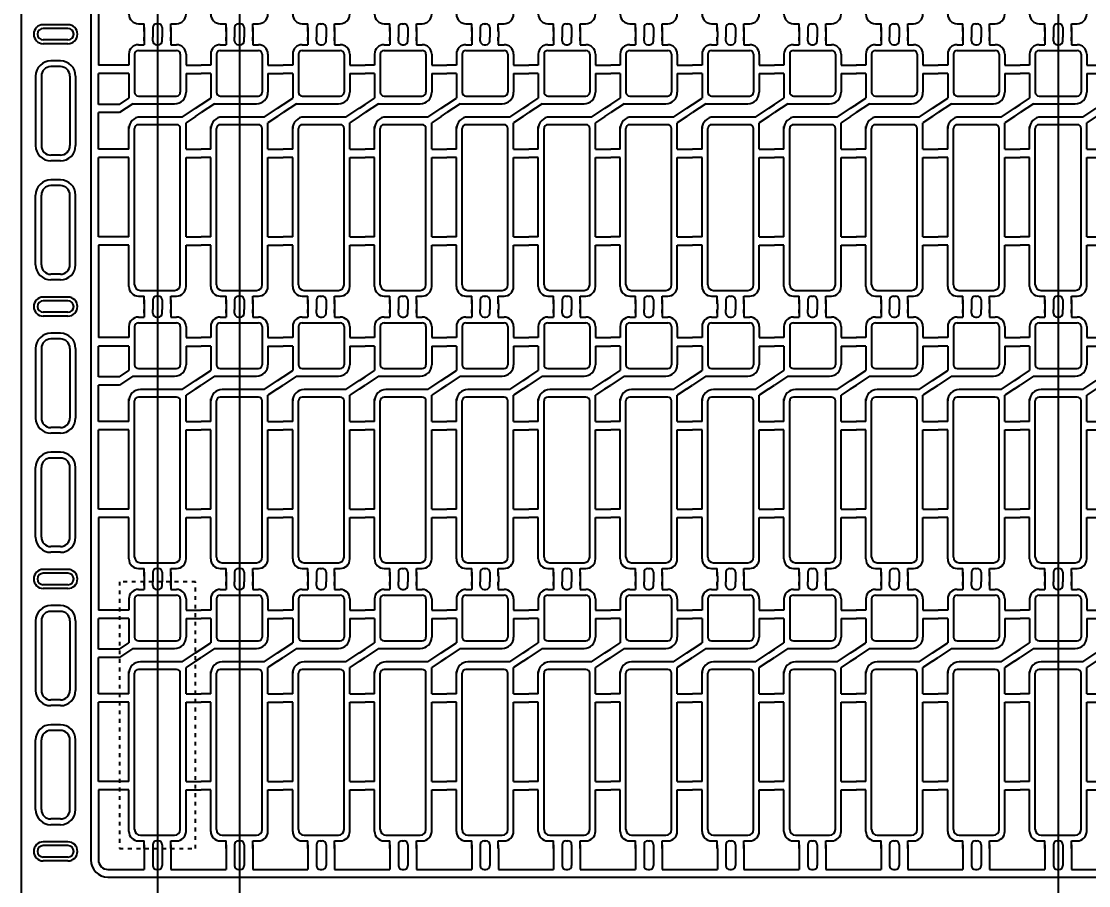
# Model space of a CAD drawing. Header units: millimetres. Extents: x -992 to 1678, y 98 to 1000.
# Drawn here: x -899.72 to -871.7, y 861.19 to 883.88 of the extents above; entities that cross this region are included whole.
import ezdxf

# ---------------------------------------------------------------- set-up
doc = ezdxf.new("R2010")
doc.units = ezdxf.units.MM
doc.header["$PDMODE"] = 3
doc.header["$PDSIZE"] = -1
for name, pattern in [('CENTER', [10.16, 6.35, -1.27, 1.27, -1.27]), ('DOT2', [0.125, 0, -0.125]), ('HIDDEN', [1.905, 1.27, -0.635])]:
    doc.linetypes.add(name, pattern=pattern)
doc.layers.get('DEFPOINTS').update_dxf_attribs({"color": 10})
for name, color, linetype in [('1', 3, 'Continuous'), ('6', 6, 'Continuous'), ('b etching', 1, 'Continuous'), ('CEN', 8, 'CENTER'), ('DIM', 7, 'Continuous'), ('HID', 1, 'HIDDEN')]:
    doc.layers.add(name, color=color, linetype=linetype)
doc.styles.add('SIMPLEX', font='simplex')
doc.styles.get("Standard").update_dxf_attribs({"font": 'txt.shx', "bigfont": 'chineset.shx'})
doc.dimstyles.new('ISO-25', dxfattribs={"dimtxt": 2.5, "dimasz": 2.5, "dimexe": 1.25, "dimexo": 0.625, "dimtad": 1, "dimtxsty": 'Standard', "dimcen": 2.5, "dimadec": 0, "dimazin": 0, "dimtfac": 1, "dimtmove": 0, "dimatfit": 3, "dimfxl": 0, "dimarcsym": 0})

# ---------------------------------------------------------------- blocks, each defined once
blk = doc.blocks.new('_OPEN30')
at = {"color": 0, "linetype": 'ByBlock'}
for p, q in [((-1, 0.268), (0, 0)), ((0, 0), (-1, -0.268)), ((0, 0), (-1, 0))]:
    blk.add_line(p, q, dxfattribs=at)
blk = doc.blocks.new('*D5')
at = {"layer": 'DEFPOINTS', "color": 0}
for p in [(-899.724, 942.797), (-841.649, 920.116), (-899.724, 858.416)]:
    blk.add_point(p, dxfattribs=at)
at = {"layer": 'DIM', "color": 0, "lineweight": -2}
for p, q in [((-899.724, 859.416), (-899.724, 943.797)), ((-841.649, 921.116), (-841.649, 943.797)), ((-897.724, 942.797), (-879.615, 942.797)), ((-843.649, 942.797), (-861.758, 942.797))]:
    blk.add_line(p, q, dxfattribs=at)
at = {"layer": 'DIM', "color": 0, "lineweight": -2, "xscale": 2, "yscale": 2, "zscale": 2, "rotation": 180}
blk.add_blockref('_OPEN30', (-899.724, 942.797), dxfattribs=at)
at = {"layer": 'DIM', "color": 0, "lineweight": -2, "xscale": 2, "yscale": 2, "zscale": 2}
blk.add_blockref('_OPEN30', (-841.649, 942.797), dxfattribs=at)
at = {"layer": 'DIM', "color": 0, "insert": (-870.686, 942.797), "char_height": 3, "attachment_point": 5, "style": 'SIMPLEX'}
blk.add_mtext('58,075', dxfattribs=at)
blk = doc.blocks.new('e1')
at = {"layer": '1', "linetype": 'ByBlock'}
for p, q in [((-947.208, 906.381), (-947.058, 906.381)), ((-946.833, 906.481), (-946.833, 906.581)), ((-946.733, 906.381), (-946.683, 906.381)), ((-946.583, 906.481), (-946.583, 906.581)), ((-947.708, 904.814), (-947.458, 904.981)), ((-947.358, 904.831), (-947.708, 904.597)), ((-946.058, 904.481), (-945.708, 904.714)), ((-945.708, 904.497), (-945.958, 904.331)), ((-947.208, 899.781), (-947.058, 899.781)), ((-946.833, 899.681), (-946.833, 899.581)), ((-946.733, 899.781), (-946.683, 899.781)), ((-946.583, 899.681), (-946.583, 899.581))]:
    blk.add_line(p, q, dxfattribs=at)
at = {"layer": '1'}
for p, q in [((-947.058, 906.581), (-947.058, 906.481)), ((-947.058, 906.481), (-947.058, 906.581)), ((-947.058, 906.581), (-947.058, 906.381)), ((-946.358, 906.581), (-946.358, 906.481)), ((-946.358, 906.481), (-946.358, 906.581)), ((-946.358, 906.581), (-946.358, 906.381)), ((-946.358, 906.381), (-946.208, 906.381)), ((-947.458, 906.131), (-947.458, 905.841)), ((-945.958, 906.131), (-945.958, 905.841)), ((-947.458, 905.841), (-947.708, 905.841)), ((-945.958, 905.841), (-945.708, 905.841)), ((-947.458, 905.621), (-947.708, 905.621)), ((-947.458, 905.621), (-947.458, 904.981)), ((-945.958, 905.621), (-945.958, 905.131)), ((-945.958, 905.621), (-945.708, 905.621)), ((-947.358, 904.831), (-946.258, 904.831)), ((-946.058, 904.481), (-947.158, 904.481)), ((-947.458, 903.641), (-947.458, 904.231)), ((-945.958, 903.641), (-945.958, 904.331)), ((-947.458, 903.641), (-947.708, 903.641)), ((-945.958, 903.641), (-945.708, 903.641)), ((-947.458, 903.421), (-947.708, 903.421)), ((-947.458, 901.341), (-947.458, 903.421)), ((-945.958, 901.341), (-945.958, 903.421)), ((-945.958, 903.421), (-945.708, 903.421)), ((-947.458, 901.341), (-947.708, 901.341)), ((-945.958, 901.341), (-945.708, 901.341)), ((-947.458, 901.121), (-947.708, 901.121)), ((-947.458, 900.031), (-947.458, 901.121)), ((-945.958, 900.031), (-945.958, 901.121)), ((-945.958, 901.121), (-945.708, 901.121)), ((-947.058, 899.581), (-947.058, 899.781)), ((-947.058, 899.581), (-947.058, 899.681)), ((-947.058, 899.681), (-947.058, 899.581)), ((-946.358, 899.781), (-946.208, 899.781)), ((-946.358, 899.581), (-946.358, 899.781)), ((-946.358, 899.581), (-946.358, 899.681)), ((-946.358, 899.681), (-946.358, 899.581))]:
    blk.add_line(p, q, dxfattribs=at)
for centre, radius, start, end in [((-947.208, 906.131), 0.25, 90, 180), ((-946.208, 906.131), 0.25, 0, 90), ((-946.258, 905.131), 0.3, 270, 0), ((-947.158, 904.181), 0.3, 90, 180), ((-947.208, 900.031), 0.25, 180, 270), ((-946.208, 900.031), 0.25, 270, 0)]:
    blk.add_arc(centre, radius, start, end, dxfattribs=at)
at = {"layer": '1', "linetype": 'ByBlock'}
for centre, start, end in [((-946.733, 906.481), 180, 270), ((-946.683, 906.481), 270, 0), ((-946.733, 899.681), 90, 180), ((-946.683, 899.681), 0, 90)]:
    blk.add_arc(centre, 0.1, start, end, dxfattribs=at)
blk = doc.blocks.new('e2')
at = {"layer": 'b etching', "linetype": 'ByBlock'}
for p, q in [((-947.308, 906.131), (-947.308, 905.131)), ((-947.208, 906.231), (-946.208, 906.231)), ((-946.108, 906.131), (-946.108, 905.131)), ((-947.208, 905.031), (-946.208, 905.031)), ((-947.308, 900.081), (-947.308, 904.181)), ((-946.208, 904.281), (-947.208, 904.281)), ((-946.108, 900.081), (-946.108, 904.181)), ((-947.158, 899.931), (-946.258, 899.931))]:
    blk.add_line(p, q, dxfattribs=at)
for centre, radius, start, end in [((-947.208, 906.131), 0.1, 90, 180), ((-946.208, 906.131), 0.1, 360, 90), ((-947.208, 905.131), 0.1, 180, 270), ((-946.208, 905.131), 0.1, 270, 360), ((-947.208, 904.181), 0.1, 90, 180), ((-946.208, 904.181), 0.1, 0, 90), ((-947.158, 900.081), 0.15, 180, 270), ((-946.258, 900.081), 0.15, 270, 0)]:
    blk.add_arc(centre, radius, start, end, dxfattribs=at)

msp = doc.modelspace()

# ---------------------------------------------------------------- linework, layer by layer
at = {"layer": '1', "linetype": 'ByBlock'}
for p, q in [((-897.6986804, 885.15640189), (-897.6986804, 882.72640189)), ((-896.4986804, 883.61640189), (-896.4986804, 883.46640189)), ((-896.2736804, 883.61640189), (-896.2736804, 883.46640189)), ((-896.0236804, 883.61640189), (-896.0236804, 883.46640189)), ((-895.7986804, 883.61640189), (-895.7986804, 883.46640189)), ((-894.3486804, 883.61640189), (-894.3486804, 883.46640189)), ((-894.1236804, 883.61640189), (-894.1236804, 883.46640189)), ((-893.8736804, 883.61640189), (-893.8736804, 883.46640189)), ((-893.6486804, 883.61640189), (-893.6486804, 883.46640189)), ((-892.1986804, 883.61640189), (-892.1986804, 883.46640189)), ((-891.9736804, 883.61640189), (-891.9736804, 883.46640189)), ((-891.7236804, 883.61640189), (-891.7236804, 883.46640189)), ((-891.4986804, 883.61640189), (-891.4986804, 883.46640189)), ((-890.0486804, 883.61640189), (-890.0486804, 883.46640189)), ((-889.8236804, 883.61640189), (-889.8236804, 883.46640189)), ((-889.5736804, 883.61640189), (-889.5736804, 883.46640189)), ((-889.3486804, 883.61640189), (-889.3486804, 883.46640189)), ((-887.8986804, 883.61640189), (-887.8986804, 883.46640189)), ((-887.6736804, 883.61640189), (-887.6736804, 883.46640189)), ((-887.4236804, 883.61640189), (-887.4236804, 883.46640189)), ((-887.1986804, 883.61640189), (-887.1986804, 883.46640189)), ((-885.7486804, 883.61640189), (-885.7486804, 883.46640189)), ((-885.5236804, 883.61640189), (-885.5236804, 883.46640189)), ((-885.2736804, 883.61640189), (-885.2736804, 883.46640189)), ((-885.0486804, 883.61640189), (-885.0486804, 883.46640189)), ((-883.5986804, 883.61640189), (-883.5986804, 883.46640189)), ((-883.3736804, 883.61640189), (-883.3736804, 883.46640189)), ((-883.1236804, 883.61640189), (-883.1236804, 883.46640189)), ((-882.8986804, 883.61640189), (-882.8986804, 883.46640189)), ((-881.4486804, 883.61640189), (-881.4486804, 883.46640189)), ((-881.2236804, 883.61640189), (-881.2236804, 883.46640189)), ((-880.9736804, 883.61640189), (-880.9736804, 883.46640189)), ((-880.7486804, 883.61640189), (-880.7486804, 883.46640189)), ((-879.2986804, 883.61640189), (-879.2986804, 883.46640189)), ((-879.0736804, 883.61640189), (-879.0736804, 883.46640189)), ((-878.8236804, 883.61640189), (-878.8236804, 883.46640189)), ((-878.5986804, 883.61640189), (-878.5986804, 883.46640189)), ((-877.1486804, 883.61640189), (-877.1486804, 883.46640189)), ((-876.9236804, 883.61640189), (-876.9236804, 883.46640189)), ((-876.6736804, 883.61640189), (-876.6736804, 883.46640189)), ((-876.4486804, 883.61640189), (-876.4486804, 883.46640189)), ((-874.9986804, 883.61640189), (-874.9986804, 883.46640189)), ((-874.7736804, 883.61640189), (-874.7736804, 883.46640189)), ((-874.5236804, 883.61640189), (-874.5236804, 883.46640189)), ((-874.2986804, 883.61640189), (-874.2986804, 883.46640189)), ((-872.8486804, 883.61640189), (-872.8486804, 883.46640189)), ((-872.6236804, 883.61640189), (-872.6236804, 883.46640189)), ((-872.3736804, 883.61640189), (-872.3736804, 883.46640189)), ((-872.1486804, 883.61640189), (-872.1486804, 883.46640189)), ((-897.1486804, 882.72640189), (-897.6986804, 882.72640189)), ((-895.1486804, 882.72640189), (-894.9986804, 882.72640189)), ((-892.9986804, 882.72640189), (-892.8486804, 882.72640189)), ((-890.8486804, 882.72640189), (-890.6986804, 882.72640189)), ((-888.6986804, 882.72640189), (-888.5486804, 882.72640189)), ((-886.5486804, 882.72640189), (-886.3986804, 882.72640189)), ((-884.3986804, 882.72640189), (-884.2486804, 882.72640189)), ((-882.2486804, 882.72640189), (-882.0986804, 882.72640189)), ((-880.0986804, 882.72640189), (-879.9486804, 882.72640189)), ((-877.9486804, 882.72640189), (-877.7986804, 882.72640189)), ((-875.7986804, 882.72640189), (-875.6486804, 882.72640189)), ((-873.6486804, 882.72640189), (-873.4986804, 882.72640189)), ((-897.1486804, 882.50640189), (-897.6986804, 882.50640189)), ((-897.6986804, 881.69973522), (-897.6986804, 882.50640189)), ((-895.1486804, 882.50640189), (-894.9986804, 882.50640189)), ((-892.9986804, 882.50640189), (-892.8486804, 882.50640189)), ((-890.8486804, 882.50640189), (-890.6986804, 882.50640189)), ((-888.6986804, 882.50640189), (-888.5486804, 882.50640189)), ((-886.5486804, 882.50640189), (-886.3986804, 882.50640189)), ((-884.3986804, 882.50640189), (-884.2486804, 882.50640189)), ((-882.2486804, 882.50640189), (-882.0986804, 882.50640189)), ((-880.0986804, 882.50640189), (-879.9486804, 882.50640189)), ((-877.9486804, 882.50640189), (-877.7986804, 882.50640189)), ((-875.7986804, 882.50640189), (-875.6486804, 882.50640189)), ((-873.6486804, 882.50640189), (-873.4986804, 882.50640189)), ((-897.1486804, 881.69973522), (-897.6986804, 881.69973522)), ((-895.1486804, 881.59973522), (-894.9986804, 881.69973522)), ((-892.9986804, 881.59973522), (-892.8486804, 881.69973522)), ((-890.8486804, 881.59973522), (-890.6986804, 881.69973522)), ((-888.6986804, 881.59973522), (-888.5486804, 881.69973522)), ((-886.5486804, 881.59973522), (-886.3986804, 881.69973522)), ((-884.3986804, 881.59973522), (-884.2486804, 881.69973522)), ((-882.2486804, 881.59973522), (-882.0986804, 881.69973522)), ((-880.0986804, 881.59973522), (-879.9486804, 881.69973522)), ((-877.9486804, 881.59973522), (-877.7986804, 881.69973522)), ((-875.7986804, 881.59973522), (-875.6486804, 881.69973522)), ((-873.6486804, 881.59973522), (-873.4986804, 881.69973522)), ((-897.6986804, 880.52640189), (-897.6986804, 881.48306855)), ((-897.1486804, 881.48306855), (-897.6986804, 881.48306855)), ((-895.1486804, 881.38306855), (-894.9986804, 881.48306855)), ((-892.9986804, 881.38306855), (-892.8486804, 881.48306855)), ((-890.8486804, 881.38306855), (-890.6986804, 881.48306855)), ((-888.6986804, 881.38306855), (-888.5486804, 881.48306855)), ((-886.5486804, 881.38306855), (-886.3986804, 881.48306855)), ((-884.3986804, 881.38306855), (-884.2486804, 881.48306855)), ((-882.2486804, 881.38306855), (-882.0986804, 881.48306855)), ((-880.0986804, 881.38306855), (-879.9486804, 881.48306855)), ((-877.9486804, 881.38306855), (-877.7986804, 881.48306855)), ((-875.7986804, 881.38306855), (-875.6486804, 881.48306855)), ((-873.6486804, 881.38306855), (-873.4986804, 881.48306855)), ((-897.1486804, 880.52640189), (-897.6986804, 880.52640189)), ((-897.6986804, 878.22640189), (-897.6986804, 880.30640189)), ((-897.1486804, 880.30640189), (-897.6986804, 880.30640189)), ((-895.1486804, 880.52640189), (-894.9986804, 880.52640189)), ((-895.1486804, 880.30640189), (-894.9986804, 880.30640189)), ((-892.9986804, 880.52640189), (-892.8486804, 880.52640189)), ((-892.9986804, 880.30640189), (-892.8486804, 880.30640189)), ((-890.8486804, 880.52640189), (-890.6986804, 880.52640189)), ((-890.8486804, 880.30640189), (-890.6986804, 880.30640189)), ((-888.6986804, 880.52640189), (-888.5486804, 880.52640189)), ((-888.6986804, 880.30640189), (-888.5486804, 880.30640189)), ((-886.5486804, 880.52640189), (-886.3986804, 880.52640189)), ((-886.5486804, 880.30640189), (-886.3986804, 880.30640189)), ((-884.3986804, 880.52640189), (-884.2486804, 880.52640189)), ((-884.3986804, 880.30640189), (-884.2486804, 880.30640189)), ((-882.2486804, 880.52640189), (-882.0986804, 880.52640189)), ((-882.2486804, 880.30640189), (-882.0986804, 880.30640189)), ((-880.0986804, 880.52640189), (-879.9486804, 880.52640189)), ((-880.0986804, 880.30640189), (-879.9486804, 880.30640189)), ((-877.9486804, 880.52640189), (-877.7986804, 880.52640189)), ((-877.9486804, 880.30640189), (-877.7986804, 880.30640189)), ((-875.7986804, 880.52640189), (-875.6486804, 880.52640189)), ((-875.7986804, 880.30640189), (-875.6486804, 880.30640189)), ((-873.6486804, 880.52640189), (-873.4986804, 880.52640189)), ((-873.6486804, 880.30640189), (-873.4986804, 880.30640189)), ((-897.1486804, 878.22640189), (-897.6986804, 878.22640189)), ((-895.1486804, 878.22640189), (-894.9986804, 878.22640189)), ((-892.9986804, 878.22640189), (-892.8486804, 878.22640189)), ((-890.8486804, 878.22640189), (-890.6986804, 878.22640189)), ((-888.6986804, 878.22640189), (-888.5486804, 878.22640189)), ((-886.5486804, 878.22640189), (-886.3986804, 878.22640189)), ((-884.3986804, 878.22640189), (-884.2486804, 878.22640189)), ((-882.2486804, 878.22640189), (-882.0986804, 878.22640189)), ((-880.0986804, 878.22640189), (-879.9486804, 878.22640189)), ((-877.9486804, 878.22640189), (-877.7986804, 878.22640189)), ((-875.7986804, 878.22640189), (-875.6486804, 878.22640189)), ((-873.6486804, 878.22640189), (-873.4986804, 878.22640189)), ((-897.1486804, 878.00640189), (-897.6986804, 878.00640189)), ((-897.6986804, 878.00640189), (-897.6986804, 875.57640189)), ((-895.1486804, 878.00640189), (-894.9986804, 878.00640189)), ((-892.9986804, 878.00640189), (-892.8486804, 878.00640189)), ((-890.8486804, 878.00640189), (-890.6986804, 878.00640189)), ((-888.6986804, 878.00640189), (-888.5486804, 878.00640189)), ((-886.5486804, 878.00640189), (-886.3986804, 878.00640189)), ((-884.3986804, 878.00640189), (-884.2486804, 878.00640189)), ((-882.2486804, 878.00640189), (-882.0986804, 878.00640189)), ((-880.0986804, 878.00640189), (-879.9486804, 878.00640189)), ((-877.9486804, 878.00640189), (-877.7986804, 878.00640189)), ((-875.7986804, 878.00640189), (-875.6486804, 878.00640189)), ((-873.6486804, 878.00640189), (-873.4986804, 878.00640189)), ((-896.4986804, 876.46640189), (-896.4986804, 876.31640189)), ((-896.2736804, 876.46640189), (-896.2736804, 876.31640189)), ((-896.0236804, 876.46640189), (-896.0236804, 876.31640189)), ((-895.7986804, 876.46640189), (-895.7986804, 876.31640189)), ((-894.3486804, 876.46640189), (-894.3486804, 876.31640189)), ((-894.1236804, 876.46640189), (-894.1236804, 876.31640189)), ((-893.8736804, 876.46640189), (-893.8736804, 876.31640189)), ((-893.6486804, 876.46640189), (-893.6486804, 876.31640189)), ((-892.1986804, 876.46640189), (-892.1986804, 876.31640189)), ((-891.9736804, 876.46640189), (-891.9736804, 876.31640189)), ((-891.7236804, 876.46640189), (-891.7236804, 876.31640189)), ((-891.4986804, 876.46640189), (-891.4986804, 876.31640189)), ((-890.0486804, 876.46640189), (-890.0486804, 876.31640189)), ((-889.8236804, 876.46640189), (-889.8236804, 876.31640189)), ((-889.5736804, 876.46640189), (-889.5736804, 876.31640189)), ((-889.3486804, 876.46640189), (-889.3486804, 876.31640189)), ((-887.8986804, 876.46640189), (-887.8986804, 876.31640189)), ((-887.6736804, 876.46640189), (-887.6736804, 876.31640189)), ((-887.4236804, 876.46640189), (-887.4236804, 876.31640189)), ((-887.1986804, 876.46640189), (-887.1986804, 876.31640189)), ((-885.7486804, 876.46640189), (-885.7486804, 876.31640189)), ((-885.5236804, 876.46640189), (-885.5236804, 876.31640189)), ((-885.2736804, 876.46640189), (-885.2736804, 876.31640189)), ((-885.0486804, 876.46640189), (-885.0486804, 876.31640189)), ((-883.5986804, 876.46640189), (-883.5986804, 876.31640189)), ((-883.3736804, 876.46640189), (-883.3736804, 876.31640189)), ((-883.1236804, 876.46640189), (-883.1236804, 876.31640189)), ((-882.8986804, 876.46640189), (-882.8986804, 876.31640189)), ((-881.4486804, 876.46640189), (-881.4486804, 876.31640189)), ((-881.2236804, 876.46640189), (-881.2236804, 876.31640189)), ((-880.9736804, 876.46640189), (-880.9736804, 876.31640189)), ((-880.7486804, 876.46640189), (-880.7486804, 876.31640189)), ((-879.2986804, 876.46640189), (-879.2986804, 876.31640189)), ((-879.0736804, 876.46640189), (-879.0736804, 876.31640189)), ((-878.8236804, 876.46640189), (-878.8236804, 876.31640189)), ((-878.5986804, 876.46640189), (-878.5986804, 876.31640189)), ((-877.1486804, 876.46640189), (-877.1486804, 876.31640189)), ((-876.9236804, 876.46640189), (-876.9236804, 876.31640189)), ((-876.6736804, 876.46640189), (-876.6736804, 876.31640189)), ((-876.4486804, 876.46640189), (-876.4486804, 876.31640189)), ((-874.9986804, 876.46640189), (-874.9986804, 876.31640189)), ((-874.7736804, 876.46640189), (-874.7736804, 876.31640189)), ((-874.5236804, 876.46640189), (-874.5236804, 876.31640189)), ((-874.2986804, 876.46640189), (-874.2986804, 876.31640189)), ((-872.8486804, 876.46640189), (-872.8486804, 876.31640189)), ((-872.6236804, 876.46640189), (-872.6236804, 876.31640189)), ((-872.3736804, 876.46640189), (-872.3736804, 876.31640189)), ((-872.1486804, 876.46640189), (-872.1486804, 876.31640189)), ((-897.1486804, 875.57640189), (-897.6986804, 875.57640189)), ((-895.1486804, 875.57640189), (-894.9986804, 875.57640189)), ((-892.9986804, 875.57640189), (-892.8486804, 875.57640189)), ((-890.8486804, 875.57640189), (-890.6986804, 875.57640189)), ((-888.6986804, 875.57640189), (-888.5486804, 875.57640189)), ((-886.5486804, 875.57640189), (-886.3986804, 875.57640189)), ((-884.3986804, 875.57640189), (-884.2486804, 875.57640189)), ((-882.2486804, 875.57640189), (-882.0986804, 875.57640189)), ((-880.0986804, 875.57640189), (-879.9486804, 875.57640189)), ((-877.9486804, 875.57640189), (-877.7986804, 875.57640189)), ((-875.7986804, 875.57640189), (-875.6486804, 875.57640189)), ((-873.6486804, 875.57640189), (-873.4986804, 875.57640189)), ((-897.1486804, 875.35640189), (-897.6986804, 875.35640189)), ((-897.6986804, 874.54973522), (-897.6986804, 875.35640189)), ((-895.1486804, 875.35640189), (-894.9986804, 875.35640189)), ((-892.9986804, 875.35640189), (-892.8486804, 875.35640189)), ((-890.8486804, 875.35640189), (-890.6986804, 875.35640189)), ((-888.6986804, 875.35640189), (-888.5486804, 875.35640189)), ((-886.5486804, 875.35640189), (-886.3986804, 875.35640189)), ((-884.3986804, 875.35640189), (-884.2486804, 875.35640189)), ((-882.2486804, 875.35640189), (-882.0986804, 875.35640189)), ((-880.0986804, 875.35640189), (-879.9486804, 875.35640189)), ((-877.9486804, 875.35640189), (-877.7986804, 875.35640189)), ((-875.7986804, 875.35640189), (-875.6486804, 875.35640189)), ((-873.6486804, 875.35640189), (-873.4986804, 875.35640189)), ((-897.1486804, 874.54973522), (-897.6986804, 874.54973522)), ((-895.1486804, 874.44973522), (-894.9986804, 874.54973522)), ((-892.9986804, 874.44973522), (-892.8486804, 874.54973522)), ((-890.8486804, 874.44973522), (-890.6986804, 874.54973522)), ((-888.6986804, 874.44973522), (-888.5486804, 874.54973522)), ((-886.5486804, 874.44973522), (-886.3986804, 874.54973522)), ((-884.3986804, 874.44973522), (-884.2486804, 874.54973522)), ((-882.2486804, 874.44973522), (-882.0986804, 874.54973522)), ((-880.0986804, 874.44973522), (-879.9486804, 874.54973522)), ((-877.9486804, 874.44973522), (-877.7986804, 874.54973522)), ((-875.7986804, 874.44973522), (-875.6486804, 874.54973522)), ((-873.6486804, 874.44973522), (-873.4986804, 874.54973522)), ((-897.6986804, 873.37640189), (-897.6986804, 874.33306855)), ((-897.1486804, 874.33306855), (-897.6986804, 874.33306855)), ((-895.1486804, 874.23306855), (-894.9986804, 874.33306855)), ((-892.9986804, 874.23306855), (-892.8486804, 874.33306855)), ((-890.8486804, 874.23306855), (-890.6986804, 874.33306855)), ((-888.6986804, 874.23306855), (-888.5486804, 874.33306855)), ((-886.5486804, 874.23306855), (-886.3986804, 874.33306855)), ((-884.3986804, 874.23306855), (-884.2486804, 874.33306855)), ((-882.2486804, 874.23306855), (-882.0986804, 874.33306855)), ((-880.0986804, 874.23306855), (-879.9486804, 874.33306855)), ((-877.9486804, 874.23306855), (-877.7986804, 874.33306855)), ((-875.7986804, 874.23306855), (-875.6486804, 874.33306855)), ((-873.6486804, 874.23306855), (-873.4986804, 874.33306855)), ((-897.1486804, 873.37640189), (-897.6986804, 873.37640189)), ((-895.1486804, 873.37640189), (-894.9986804, 873.37640189)), ((-892.9986804, 873.37640189), (-892.8486804, 873.37640189)), ((-890.8486804, 873.37640189), (-890.6986804, 873.37640189)), ((-888.6986804, 873.37640189), (-888.5486804, 873.37640189)), ((-886.5486804, 873.37640189), (-886.3986804, 873.37640189)), ((-884.3986804, 873.37640189), (-884.2486804, 873.37640189)), ((-882.2486804, 873.37640189), (-882.0986804, 873.37640189)), ((-880.0986804, 873.37640189), (-879.9486804, 873.37640189)), ((-877.9486804, 873.37640189), (-877.7986804, 873.37640189)), ((-875.7986804, 873.37640189), (-875.6486804, 873.37640189)), ((-873.6486804, 873.37640189), (-873.4986804, 873.37640189)), ((-897.6986804, 871.07640189), (-897.6986804, 873.15640189)), ((-897.1486804, 873.15640189), (-897.6986804, 873.15640189)), ((-895.1486804, 873.15640189), (-894.9986804, 873.15640189)), ((-892.9986804, 873.15640189), (-892.8486804, 873.15640189)), ((-890.8486804, 873.15640189), (-890.6986804, 873.15640189)), ((-888.6986804, 873.15640189), (-888.5486804, 873.15640189)), ((-886.5486804, 873.15640189), (-886.3986804, 873.15640189)), ((-884.3986804, 873.15640189), (-884.2486804, 873.15640189)), ((-882.2486804, 873.15640189), (-882.0986804, 873.15640189)), ((-880.0986804, 873.15640189), (-879.9486804, 873.15640189)), ((-877.9486804, 873.15640189), (-877.7986804, 873.15640189)), ((-875.7986804, 873.15640189), (-875.6486804, 873.15640189)), ((-873.6486804, 873.15640189), (-873.4986804, 873.15640189)), ((-897.1486804, 871.07640189), (-897.6986804, 871.07640189)), ((-895.1486804, 871.07640189), (-894.9986804, 871.07640189)), ((-892.9986804, 871.07640189), (-892.8486804, 871.07640189)), ((-890.8486804, 871.07640189), (-890.6986804, 871.07640189)), ((-888.6986804, 871.07640189), (-888.5486804, 871.07640189)), ((-886.5486804, 871.07640189), (-886.3986804, 871.07640189)), ((-884.3986804, 871.07640189), (-884.2486804, 871.07640189)), ((-882.2486804, 871.07640189), (-882.0986804, 871.07640189)), ((-880.0986804, 871.07640189), (-879.9486804, 871.07640189)), ((-877.9486804, 871.07640189), (-877.7986804, 871.07640189)), ((-875.7986804, 871.07640189), (-875.6486804, 871.07640189)), ((-873.6486804, 871.07640189), (-873.4986804, 871.07640189)), ((-897.1486804, 870.85640189), (-897.6986804, 870.85640189)), ((-897.6986804, 870.85640189), (-897.6986804, 868.42640189)), ((-895.1486804, 870.85640189), (-894.9986804, 870.85640189)), ((-892.9986804, 870.85640189), (-892.8486804, 870.85640189)), ((-890.8486804, 870.85640189), (-890.6986804, 870.85640189)), ((-888.6986804, 870.85640189), (-888.5486804, 870.85640189)), ((-886.5486804, 870.85640189), (-886.3986804, 870.85640189)), ((-884.3986804, 870.85640189), (-884.2486804, 870.85640189)), ((-882.2486804, 870.85640189), (-882.0986804, 870.85640189)), ((-880.0986804, 870.85640189), (-879.9486804, 870.85640189)), ((-877.9486804, 870.85640189), (-877.7986804, 870.85640189)), ((-875.7986804, 870.85640189), (-875.6486804, 870.85640189)), ((-873.6486804, 870.85640189), (-873.4986804, 870.85640189)), ((-896.4986804, 869.31640189), (-896.4986804, 869.16640189)), ((-896.2736804, 869.31640189), (-896.2736804, 869.16640189)), ((-896.0236804, 869.31640189), (-896.0236804, 869.16640189)), ((-895.7986804, 869.31640189), (-895.7986804, 869.16640189)), ((-894.3486804, 869.31640189), (-894.3486804, 869.16640189)), ((-894.1236804, 869.31640189), (-894.1236804, 869.16640189)), ((-893.8736804, 869.31640189), (-893.8736804, 869.16640189)), ((-893.6486804, 869.31640189), (-893.6486804, 869.16640189)), ((-892.1986804, 869.31640189), (-892.1986804, 869.16640189)), ((-891.9736804, 869.31640189), (-891.9736804, 869.16640189)), ((-891.7236804, 869.31640189), (-891.7236804, 869.16640189)), ((-891.4986804, 869.31640189), (-891.4986804, 869.16640189)), ((-890.0486804, 869.31640189), (-890.0486804, 869.16640189)), ((-889.8236804, 869.31640189), (-889.8236804, 869.16640189)), ((-889.5736804, 869.31640189), (-889.5736804, 869.16640189)), ((-889.3486804, 869.31640189), (-889.3486804, 869.16640189)), ((-887.8986804, 869.31640189), (-887.8986804, 869.16640189)), ((-887.6736804, 869.31640189), (-887.6736804, 869.16640189)), ((-887.4236804, 869.31640189), (-887.4236804, 869.16640189)), ((-887.1986804, 869.31640189), (-887.1986804, 869.16640189)), ((-885.7486804, 869.31640189), (-885.7486804, 869.16640189)), ((-885.5236804, 869.31640189), (-885.5236804, 869.16640189)), ((-885.2736804, 869.31640189), (-885.2736804, 869.16640189)), ((-885.0486804, 869.31640189), (-885.0486804, 869.16640189)), ((-883.5986804, 869.31640189), (-883.5986804, 869.16640189)), ((-883.3736804, 869.31640189), (-883.3736804, 869.16640189)), ((-883.1236804, 869.31640189), (-883.1236804, 869.16640189)), ((-882.8986804, 869.31640189), (-882.8986804, 869.16640189)), ((-881.4486804, 869.31640189), (-881.4486804, 869.16640189)), ((-881.2236804, 869.31640189), (-881.2236804, 869.16640189)), ((-880.9736804, 869.31640189), (-880.9736804, 869.16640189)), ((-880.7486804, 869.31640189), (-880.7486804, 869.16640189)), ((-879.2986804, 869.31640189), (-879.2986804, 869.16640189)), ((-879.0736804, 869.31640189), (-879.0736804, 869.16640189)), ((-878.8236804, 869.31640189), (-878.8236804, 869.16640189)), ((-878.5986804, 869.31640189), (-878.5986804, 869.16640189)), ((-877.1486804, 869.31640189), (-877.1486804, 869.16640189)), ((-876.9236804, 869.31640189), (-876.9236804, 869.16640189)), ((-876.6736804, 869.31640189), (-876.6736804, 869.16640189)), ((-876.4486804, 869.31640189), (-876.4486804, 869.16640189)), ((-874.9986804, 869.31640189), (-874.9986804, 869.16640189)), ((-874.7736804, 869.31640189), (-874.7736804, 869.16640189)), ((-874.5236804, 869.31640189), (-874.5236804, 869.16640189)), ((-874.2986804, 869.31640189), (-874.2986804, 869.16640189)), ((-872.8486804, 869.31640189), (-872.8486804, 869.16640189)), ((-872.6236804, 869.31640189), (-872.6236804, 869.16640189)), ((-872.3736804, 869.31640189), (-872.3736804, 869.16640189)), ((-872.1486804, 869.31640189), (-872.1486804, 869.16640189)), ((-897.1486804, 868.42640189), (-897.6986804, 868.42640189)), ((-895.1486804, 868.42640189), (-894.9986804, 868.42640189)), ((-892.9986804, 868.42640189), (-892.8486804, 868.42640189)), ((-890.8486804, 868.42640189), (-890.6986804, 868.42640189)), ((-888.6986804, 868.42640189), (-888.5486804, 868.42640189)), ((-886.5486804, 868.42640189), (-886.3986804, 868.42640189)), ((-884.3986804, 868.42640189), (-884.2486804, 868.42640189)), ((-882.2486804, 868.42640189), (-882.0986804, 868.42640189)), ((-880.0986804, 868.42640189), (-879.9486804, 868.42640189)), ((-877.9486804, 868.42640189), (-877.7986804, 868.42640189)), ((-875.7986804, 868.42640189), (-875.6486804, 868.42640189)), ((-873.6486804, 868.42640189), (-873.4986804, 868.42640189)), ((-897.1486804, 868.20640189), (-897.6986804, 868.20640189)), ((-897.6986804, 867.39973522), (-897.6986804, 868.20640189)), ((-895.1486804, 868.20640189), (-894.9986804, 868.20640189)), ((-892.9986804, 868.20640189), (-892.8486804, 868.20640189)), ((-890.8486804, 868.20640189), (-890.6986804, 868.20640189)), ((-888.6986804, 868.20640189), (-888.5486804, 868.20640189)), ((-886.5486804, 868.20640189), (-886.3986804, 868.20640189)), ((-884.3986804, 868.20640189), (-884.2486804, 868.20640189)), ((-882.2486804, 868.20640189), (-882.0986804, 868.20640189)), ((-880.0986804, 868.20640189), (-879.9486804, 868.20640189)), ((-877.9486804, 868.20640189), (-877.7986804, 868.20640189)), ((-875.7986804, 868.20640189), (-875.6486804, 868.20640189)), ((-873.6486804, 868.20640189), (-873.4986804, 868.20640189)), ((-897.1486804, 867.39973522), (-897.6986804, 867.39973522)), ((-895.1486804, 867.29973522), (-894.9986804, 867.39973522)), ((-892.9986804, 867.29973522), (-892.8486804, 867.39973522)), ((-890.8486804, 867.29973522), (-890.6986804, 867.39973522)), ((-888.6986804, 867.29973522), (-888.5486804, 867.39973522)), ((-886.5486804, 867.29973522), (-886.3986804, 867.39973522)), ((-884.3986804, 867.29973522), (-884.2486804, 867.39973522)), ((-882.2486804, 867.29973522), (-882.0986804, 867.39973522)), ((-880.0986804, 867.29973522), (-879.9486804, 867.39973522)), ((-877.9486804, 867.29973522), (-877.7986804, 867.39973522)), ((-875.7986804, 867.29973522), (-875.6486804, 867.39973522)), ((-873.6486804, 867.29973522), (-873.4986804, 867.39973522)), ((-897.6986804, 866.22640189), (-897.6986804, 867.18306855)), ((-897.1486804, 867.18306855), (-897.6986804, 867.18306855)), ((-895.1486804, 867.08306855), (-894.9986804, 867.18306855)), ((-892.9986804, 867.08306855), (-892.8486804, 867.18306855)), ((-890.8486804, 867.08306855), (-890.6986804, 867.18306855)), ((-888.6986804, 867.08306855), (-888.5486804, 867.18306855)), ((-886.5486804, 867.08306855), (-886.3986804, 867.18306855)), ((-884.3986804, 867.08306855), (-884.2486804, 867.18306855)), ((-882.2486804, 867.08306855), (-882.0986804, 867.18306855)), ((-880.0986804, 867.08306855), (-879.9486804, 867.18306855)), ((-877.9486804, 867.08306855), (-877.7986804, 867.18306855)), ((-875.7986804, 867.08306855), (-875.6486804, 867.18306855)), ((-873.6486804, 867.08306855), (-873.4986804, 867.18306855)), ((-897.1486804, 866.22640189), (-897.6986804, 866.22640189)), ((-897.6986804, 863.92640189), (-897.6986804, 866.00640189)), ((-897.1486804, 866.00640189), (-897.6986804, 866.00640189)), ((-895.1486804, 866.22640189), (-894.9986804, 866.22640189)), ((-895.1486804, 866.00640189), (-894.9986804, 866.00640189)), ((-892.9986804, 866.22640189), (-892.8486804, 866.22640189)), ((-892.9986804, 866.00640189), (-892.8486804, 866.00640189)), ((-890.8486804, 866.22640189), (-890.6986804, 866.22640189)), ((-890.8486804, 866.00640189), (-890.6986804, 866.00640189)), ((-888.6986804, 866.22640189), (-888.5486804, 866.22640189)), ((-888.6986804, 866.00640189), (-888.5486804, 866.00640189)), ((-886.5486804, 866.22640189), (-886.3986804, 866.22640189)), ((-886.5486804, 866.00640189), (-886.3986804, 866.00640189)), ((-884.3986804, 866.22640189), (-884.2486804, 866.22640189)), ((-884.3986804, 866.00640189), (-884.2486804, 866.00640189)), ((-882.2486804, 866.22640189), (-882.0986804, 866.22640189)), ((-882.2486804, 866.00640189), (-882.0986804, 866.00640189)), ((-880.0986804, 866.22640189), (-879.9486804, 866.22640189)), ((-880.0986804, 866.00640189), (-879.9486804, 866.00640189)), ((-877.9486804, 866.22640189), (-877.7986804, 866.22640189)), ((-877.9486804, 866.00640189), (-877.7986804, 866.00640189)), ((-875.7986804, 866.22640189), (-875.6486804, 866.22640189)), ((-875.7986804, 866.00640189), (-875.6486804, 866.00640189)), ((-873.6486804, 866.22640189), (-873.4986804, 866.22640189)), ((-873.6486804, 866.00640189), (-873.4986804, 866.00640189)), ((-897.1486804, 863.92640189), (-897.6986804, 863.92640189)), ((-895.1486804, 863.92640189), (-894.9986804, 863.92640189)), ((-892.9986804, 863.92640189), (-892.8486804, 863.92640189)), ((-890.8486804, 863.92640189), (-890.6986804, 863.92640189)), ((-888.6986804, 863.92640189), (-888.5486804, 863.92640189)), ((-886.5486804, 863.92640189), (-886.3986804, 863.92640189)), ((-884.3986804, 863.92640189), (-884.2486804, 863.92640189)), ((-882.2486804, 863.92640189), (-882.0986804, 863.92640189)), ((-880.0986804, 863.92640189), (-879.9486804, 863.92640189)), ((-877.9486804, 863.92640189), (-877.7986804, 863.92640189)), ((-875.7986804, 863.92640189), (-875.6486804, 863.92640189)), ((-873.6486804, 863.92640189), (-873.4986804, 863.92640189)), ((-897.1486804, 863.70640189), (-897.6986804, 863.70640189)), ((-897.6986804, 863.70640189), (-897.6986804, 861.86640189)), ((-895.1486804, 863.70640189), (-894.9986804, 863.70640189)), ((-892.9986804, 863.70640189), (-892.8486804, 863.70640189)), ((-890.8486804, 863.70640189), (-890.6986804, 863.70640189)), ((-888.6986804, 863.70640189), (-888.5486804, 863.70640189)), ((-886.5486804, 863.70640189), (-886.3986804, 863.70640189)), ((-884.3986804, 863.70640189), (-884.2486804, 863.70640189)), ((-882.2486804, 863.70640189), (-882.0986804, 863.70640189)), ((-880.0986804, 863.70640189), (-879.9486804, 863.70640189)), ((-877.9486804, 863.70640189), (-877.7986804, 863.70640189)), ((-875.7986804, 863.70640189), (-875.6486804, 863.70640189)), ((-873.6486804, 863.70640189), (-873.4986804, 863.70640189)), ((-896.4986804, 862.16640189), (-896.4986804, 861.61640189)), ((-896.4986804, 862.16640189), (-896.4986804, 861.86640189)), ((-896.2736804, 862.16640189), (-896.2736804, 861.71640189)), ((-896.2736804, 862.16640189), (-896.2736804, 861.86640189)), ((-896.0236804, 862.16640189), (-896.0236804, 861.71640189)), ((-896.0236804, 862.16640189), (-896.0236804, 861.86640189)), ((-895.7986804, 862.16640189), (-895.7986804, 861.61640189)), ((-895.7986804, 862.16640189), (-895.7986804, 861.86640189)), ((-894.3486804, 862.16640189), (-894.3486804, 861.61640189)), ((-894.3486804, 862.16640189), (-894.3486804, 861.86640189)), ((-894.1236804, 862.16640189), (-894.1236804, 861.71640189)), ((-894.1236804, 862.16640189), (-894.1236804, 861.86640189)), ((-893.8736804, 862.16640189), (-893.8736804, 861.71640189)), ((-893.8736804, 862.16640189), (-893.8736804, 861.86640189)), ((-893.6486804, 862.16640189), (-893.6486804, 861.61640189)), ((-893.6486804, 862.16640189), (-893.6486804, 861.86640189)), ((-892.1986804, 862.16640189), (-892.1986804, 861.61640189)), ((-892.1986804, 862.16640189), (-892.1986804, 861.86640189)), ((-891.9736804, 862.16640189), (-891.9736804, 861.71640189)), ((-891.9736804, 862.16640189), (-891.9736804, 861.86640189)), ((-891.7236804, 862.16640189), (-891.7236804, 861.71640189)), ((-891.7236804, 862.16640189), (-891.7236804, 861.86640189)), ((-891.4986804, 862.16640189), (-891.4986804, 861.61640189)), ((-891.4986804, 862.16640189), (-891.4986804, 861.86640189)), ((-890.0486804, 862.16640189), (-890.0486804, 861.61640189)), ((-890.0486804, 862.16640189), (-890.0486804, 861.86640189)), ((-889.8236804, 862.16640189), (-889.8236804, 861.71640189)), ((-889.8236804, 862.16640189), (-889.8236804, 861.86640189)), ((-889.5736804, 862.16640189), (-889.5736804, 861.71640189)), ((-889.5736804, 862.16640189), (-889.5736804, 861.86640189)), ((-889.3486804, 862.16640189), (-889.3486804, 861.61640189)), ((-889.3486804, 862.16640189), (-889.3486804, 861.86640189)), ((-887.8986804, 862.16640189), (-887.8986804, 861.61640189)), ((-887.8986804, 862.16640189), (-887.8986804, 861.86640189)), ((-887.6736804, 862.16640189), (-887.6736804, 861.71640189)), ((-887.6736804, 862.16640189), (-887.6736804, 861.86640189)), ((-887.4236804, 862.16640189), (-887.4236804, 861.71640189)), ((-887.4236804, 862.16640189), (-887.4236804, 861.86640189)), ((-887.1986804, 862.16640189), (-887.1986804, 861.61640189)), ((-887.1986804, 862.16640189), (-887.1986804, 861.86640189)), ((-885.7486804, 862.16640189), (-885.7486804, 861.61640189)), ((-885.7486804, 862.16640189), (-885.7486804, 861.86640189)), ((-885.5236804, 862.16640189), (-885.5236804, 861.71640189)), ((-885.5236804, 862.16640189), (-885.5236804, 861.86640189)), ((-885.2736804, 862.16640189), (-885.2736804, 861.71640189)), ((-885.2736804, 862.16640189), (-885.2736804, 861.86640189)), ((-885.0486804, 862.16640189), (-885.0486804, 861.61640189)), ((-885.0486804, 862.16640189), (-885.0486804, 861.86640189)), ((-883.5986804, 862.16640189), (-883.5986804, 861.61640189)), ((-883.5986804, 862.16640189), (-883.5986804, 861.86640189)), ((-883.3736804, 862.16640189), (-883.3736804, 861.71640189)), ((-883.3736804, 862.16640189), (-883.3736804, 861.86640189)), ((-883.1236804, 862.16640189), (-883.1236804, 861.71640189)), ((-883.1236804, 862.16640189), (-883.1236804, 861.86640189)), ((-882.8986804, 862.16640189), (-882.8986804, 861.61640189)), ((-882.8986804, 862.16640189), (-882.8986804, 861.86640189)), ((-881.4486804, 862.16640189), (-881.4486804, 861.61640189)), ((-881.4486804, 862.16640189), (-881.4486804, 861.86640189)), ((-881.2236804, 862.16640189), (-881.2236804, 861.71640189)), ((-881.2236804, 862.16640189), (-881.2236804, 861.86640189)), ((-880.9736804, 862.16640189), (-880.9736804, 861.71640189)), ((-880.9736804, 862.16640189), (-880.9736804, 861.86640189)), ((-880.7486804, 862.16640189), (-880.7486804, 861.61640189)), ((-880.7486804, 862.16640189), (-880.7486804, 861.86640189)), ((-879.2986804, 862.16640189), (-879.2986804, 861.61640189)), ((-879.2986804, 862.16640189), (-879.2986804, 861.86640189)), ((-879.0736804, 862.16640189), (-879.0736804, 861.71640189)), ((-879.0736804, 862.16640189), (-879.0736804, 861.86640189)), ((-878.8236804, 862.16640189), (-878.8236804, 861.71640189)), ((-878.8236804, 862.16640189), (-878.8236804, 861.86640189)), ((-878.5986804, 862.16640189), (-878.5986804, 861.61640189)), ((-878.5986804, 862.16640189), (-878.5986804, 861.86640189)), ((-877.1486804, 862.16640189), (-877.1486804, 861.61640189)), ((-877.1486804, 862.16640189), (-877.1486804, 861.86640189)), ((-876.9236804, 862.16640189), (-876.9236804, 861.71640189)), ((-876.9236804, 862.16640189), (-876.9236804, 861.86640189)), ((-876.6736804, 862.16640189), (-876.6736804, 861.71640189)), ((-876.6736804, 862.16640189), (-876.6736804, 861.86640189)), ((-876.4486804, 862.16640189), (-876.4486804, 861.61640189)), ((-876.4486804, 862.16640189), (-876.4486804, 861.86640189)), ((-874.9986804, 862.16640189), (-874.9986804, 861.61640189)), ((-874.9986804, 862.16640189), (-874.9986804, 861.86640189)), ((-874.7736804, 862.16640189), (-874.7736804, 861.71640189)), ((-874.7736804, 862.16640189), (-874.7736804, 861.86640189)), ((-874.5236804, 862.16640189), (-874.5236804, 861.71640189)), ((-874.5236804, 862.16640189), (-874.5236804, 861.86640189)), ((-874.2986804, 862.16640189), (-874.2986804, 861.61640189)), ((-874.2986804, 862.16640189), (-874.2986804, 861.86640189)), ((-872.8486804, 862.16640189), (-872.8486804, 861.61640189)), ((-872.8486804, 862.16640189), (-872.8486804, 861.86640189)), ((-872.6236804, 862.16640189), (-872.6236804, 861.71640189)), ((-872.6236804, 862.16640189), (-872.6236804, 861.86640189)), ((-872.3736804, 862.16640189), (-872.3736804, 861.71640189)), ((-872.3736804, 862.16640189), (-872.3736804, 861.86640189)), ((-872.1486804, 862.16640189), (-872.1486804, 861.61640189)), ((-872.1486804, 862.16640189), (-872.1486804, 861.86640189)), ((-896.1736804, 861.61640189), (-896.1236804, 861.61640189)), ((-895.7986804, 861.61640189), (-894.3486804, 861.61640189)), ((-894.0236804, 861.61640189), (-893.9736804, 861.61640189)), ((-893.6486804, 861.61640189), (-892.1986804, 861.61640189)), ((-891.8736804, 861.61640189), (-891.8236804, 861.61640189)), ((-891.4986804, 861.61640189), (-890.0486804, 861.61640189)), ((-889.7236804, 861.61640189), (-889.6736804, 861.61640189)), ((-889.3486804, 861.61640189), (-887.8986804, 861.61640189)), ((-887.5736804, 861.61640189), (-887.5236804, 861.61640189)), ((-887.1986804, 861.61640189), (-885.7486804, 861.61640189)), ((-885.4236804, 861.61640189), (-885.3736804, 861.61640189)), ((-885.0486804, 861.61640189), (-883.5986804, 861.61640189)), ((-883.2736804, 861.61640189), (-883.2236804, 861.61640189)), ((-882.8986804, 861.61640189), (-881.4486804, 861.61640189)), ((-881.1236804, 861.61640189), (-881.0736804, 861.61640189)), ((-880.7486804, 861.61640189), (-879.2986804, 861.61640189)), ((-878.9736804, 861.61640189), (-878.9236804, 861.61640189)), ((-878.5986804, 861.61640189), (-877.1486804, 861.61640189)), ((-876.8236804, 861.61640189), (-876.7736804, 861.61640189)), ((-876.4486804, 861.61640189), (-874.9986804, 861.61640189)), ((-874.6736804, 861.61640189), (-874.6236804, 861.61640189)), ((-874.2986804, 861.61640189), (-872.8486804, 861.61640189)), ((-872.5236804, 861.61640189), (-872.4736804, 861.61640189)), ((-872.1486804, 861.61640189), (-870.6986804, 861.61640189))]:
    msp.add_line(p, q, dxfattribs=at)
at = {"layer": '1'}
for p, q in [((-898.4986804, 883.69140189), (-899.1486804, 883.69140189)), ((-898.4986804, 883.69140189), (-899.1486804, 883.69140189)), ((-898.4986804, 883.39140189), (-899.1486804, 883.39140189)), ((-898.4986804, 883.39140189), (-899.1486804, 883.39140189)), ((-898.6986804, 882.69140189), (-898.9486804, 882.69140189)), ((-899.1986804, 882.44140189), (-899.1986804, 880.61640189)), ((-898.4486804, 882.44140189), (-898.4486804, 880.61640189)), ((-898.6986804, 880.36640189), (-898.9486804, 880.36640189)), ((-898.6986804, 879.56640189), (-898.9486804, 879.56640189)), ((-899.1986804, 877.49140189), (-899.1986804, 879.31640189)), ((-898.4486804, 877.49140189), (-898.4486804, 879.31640189)), ((-898.6986804, 877.24140189), (-898.9486804, 877.24140189)), ((-898.4986804, 876.54140189), (-899.1486804, 876.54140189)), ((-898.4986804, 876.54140189), (-899.1486804, 876.54140189)), ((-898.4986804, 876.24140189), (-899.1486804, 876.24140189)), ((-898.4986804, 876.24140189), (-899.1486804, 876.24140189)), ((-898.6986804, 875.54140189), (-898.9486804, 875.54140189)), ((-899.1986804, 875.29140189), (-899.1986804, 873.46640189)), ((-898.4486804, 875.29140189), (-898.4486804, 873.46640189)), ((-898.6986804, 873.21640189), (-898.9486804, 873.21640189)), ((-899.1986804, 870.34140189), (-899.1986804, 872.16640189)), ((-898.6986804, 872.41640189), (-898.9486804, 872.41640189)), ((-898.4486804, 870.34140189), (-898.4486804, 872.16640189)), ((-898.6986804, 870.09140189), (-898.9486804, 870.09140189)), ((-898.4986804, 869.39140189), (-899.1486804, 869.39140189)), ((-898.4986804, 869.39140189), (-899.1486804, 869.39140189)), ((-898.4986804, 869.09140189), (-899.1486804, 869.09140189)), ((-898.4986804, 869.09140189), (-899.1486804, 869.09140189)), ((-898.6986804, 868.39140189), (-898.9486804, 868.39140189)), ((-899.1986804, 868.14140189), (-899.1986804, 866.31640189)), ((-898.4486804, 868.14140189), (-898.4486804, 866.31640189)), ((-898.6986804, 866.06640189), (-898.9486804, 866.06640189)), ((-898.6986804, 865.26640189), (-898.9486804, 865.26640189)), ((-899.1986804, 863.19140189), (-899.1986804, 865.01640189)), ((-898.4486804, 863.19140189), (-898.4486804, 865.01640189)), ((-898.6986804, 862.94140189), (-898.9486804, 862.94140189)), ((-898.4986804, 862.24140189), (-899.1486804, 862.24140189)), ((-898.4986804, 862.24140189), (-899.1486804, 862.24140189)), ((-898.4986804, 861.94140189), (-899.1486804, 861.94140189)), ((-898.4986804, 861.94140189), (-899.1486804, 861.94140189)), ((-897.4486804, 861.61640189), (-896.4986804, 861.61640189))]:
    msp.add_line(p, q, dxfattribs=at)
for centre, radius, start, end in [((-899.1486804, 883.54140189), 0.15, 90, 270), ((-899.1486804, 883.54140189), 0.15, 90, 270), ((-898.4986804, 883.54140189), 0.15, 270, 90), ((-898.4986804, 883.54140189), 0.15, 270, 90), ((-898.9486804, 882.44140189), 0.25, 90, 180), ((-898.6986804, 882.44140189), 0.25, 360, 90), ((-898.9486804, 880.61640189), 0.25, 180, 270), ((-898.6986804, 880.61640189), 0.25, 270, 360), ((-898.9486804, 879.31640189), 0.25, 90, 180), ((-898.6986804, 879.31640189), 0.25, 0, 90), ((-898.9486804, 877.49140189), 0.25, 180, 270), ((-898.6986804, 877.49140189), 0.25, 270, 0), ((-899.1486804, 876.39140189), 0.15, 90, 270), ((-899.1486804, 876.39140189), 0.15, 90, 270), ((-898.4986804, 876.39140189), 0.15, 270, 90), ((-898.4986804, 876.39140189), 0.15, 270, 90), ((-898.9486804, 875.29140189), 0.25, 90, 180), ((-898.6986804, 875.29140189), 0.25, 360, 90), ((-898.9486804, 873.46640189), 0.25, 180, 270), ((-898.6986804, 873.46640189), 0.25, 270, 360), ((-898.9486804, 872.16640189), 0.25, 90, 180), ((-898.6986804, 872.16640189), 0.25, 0, 90), ((-898.9486804, 870.34140189), 0.25, 180, 270), ((-898.6986804, 870.34140189), 0.25, 270, 0), ((-899.1486804, 869.24140189), 0.15, 90, 270), ((-899.1486804, 869.24140189), 0.15, 90, 270), ((-898.4986804, 869.24140189), 0.15, 270, 90), ((-898.4986804, 869.24140189), 0.15, 270, 90), ((-898.9486804, 868.14140189), 0.25, 90, 180), ((-898.6986804, 868.14140189), 0.25, 360, 90), ((-898.9486804, 866.31640189), 0.25, 180, 270), ((-898.6986804, 866.31640189), 0.25, 270, 360), ((-898.9486804, 865.01640189), 0.25, 90, 180), ((-898.6986804, 865.01640189), 0.25, 0, 90), ((-898.9486804, 863.19140189), 0.25, 180, 270), ((-898.6986804, 863.19140189), 0.25, 270, 0), ((-899.1486804, 862.09140189), 0.15, 90, 270), ((-899.1486804, 862.09140189), 0.15, 90, 270), ((-898.4986804, 862.09140189), 0.15, 270, 90), ((-898.4986804, 862.09140189), 0.15, 270, 90)]:
    msp.add_arc(centre, radius, start, end, dxfattribs=at)
at = {"layer": '1', "linetype": 'ByBlock'}
for centre, radius, start, end in [((-897.4486804, 861.86640189), 0.25, 180, 270), ((-896.1736804, 861.71640189), 0.1, 180, 270), ((-896.1236804, 861.71640189), 0.1, 270, 0), ((-894.0236804, 861.71640189), 0.1, 180, 270), ((-893.9736804, 861.71640189), 0.1, 270, 0), ((-891.8736804, 861.71640189), 0.1, 180, 270), ((-891.8236804, 861.71640189), 0.1, 270, 0), ((-889.7236804, 861.71640189), 0.1, 180, 270), ((-889.6736804, 861.71640189), 0.1, 270, 0), ((-887.5736804, 861.71640189), 0.1, 180, 270), ((-887.5236804, 861.71640189), 0.1, 270, 0), ((-885.4236804, 861.71640189), 0.1, 180, 270), ((-885.3736804, 861.71640189), 0.1, 270, 0), ((-883.2736804, 861.71640189), 0.1, 180, 270), ((-883.2236804, 861.71640189), 0.1, 270, 0), ((-881.1236804, 861.71640189), 0.1, 180, 270), ((-881.0736804, 861.71640189), 0.1, 270, 0), ((-878.9736804, 861.71640189), 0.1, 180, 270), ((-878.9236804, 861.71640189), 0.1, 270, 0), ((-876.8236804, 861.71640189), 0.1, 180, 270), ((-876.7736804, 861.71640189), 0.1, 270, 0), ((-874.6736804, 861.71640189), 0.1, 180, 270), ((-874.6236804, 861.71640189), 0.1, 270, 0), ((-872.5236804, 861.71640189), 0.1, 180, 270), ((-872.4736804, 861.71640189), 0.1, 270, 0)]:
    msp.add_arc(centre, radius, start, end, dxfattribs=at)
at = {"layer": '6', "linetype": 'DOT2'}
for p, q in [((-897.1486804, 869.16640189), (-897.1486804, 862.16640189)), ((-895.1486804, 869.16640189), (-897.1486804, 869.16640189)), ((-895.1486804, 862.16640189), (-895.1486804, 869.16640189)), ((-897.1486804, 862.16640189), (-895.1486804, 862.16640189))]:
    msp.add_line(p, q, dxfattribs=at)
at = {"layer": 'CEN', "linetype": 'ByBlock'}
for p, q in [((-896.1486804, 920.51640189), (-896.1486804, 853.71640189)), ((-893.9986804, 920.51640189), (-893.9986804, 853.71640189)), ((-872.4986804, 920.61640189), (-872.4986804, 853.61640189))]:
    msp.add_line(p, q, dxfattribs=at)
at = {"layer": 'HID', "linetype": 'ByBlock'}
for p, q in [((-897.8986804, 912.36640189), (-897.8986804, 861.86640189)), ((-898.4986804, 883.79140189), (-899.1486804, 883.79140189)), ((-898.4986804, 883.29140189), (-899.1486804, 883.29140189)), ((-898.6986804, 882.84140189), (-898.9486804, 882.84140189)), ((-899.3486804, 882.44140189), (-899.3486804, 880.61640189)), ((-898.2986804, 882.44140189), (-898.2986804, 880.61640189)), ((-898.6986804, 880.21640189), (-898.9486804, 880.21640189)), ((-898.6986804, 879.71640189), (-898.9486804, 879.71640189)), ((-899.3486804, 877.49140189), (-899.3486804, 879.31640189)), ((-898.2986804, 877.49140189), (-898.2986804, 879.31640189)), ((-898.6986804, 877.09140189), (-898.9486804, 877.09140189)), ((-898.4986804, 876.64140189), (-899.1486804, 876.64140189)), ((-898.4986804, 876.14140189), (-899.1486804, 876.14140189)), ((-898.6986804, 875.69140189), (-898.9486804, 875.69140189)), ((-899.3486804, 875.29140189), (-899.3486804, 873.46640189)), ((-898.2986804, 875.29140189), (-898.2986804, 873.46640189)), ((-898.6986804, 873.06640189), (-898.9486804, 873.06640189)), ((-898.6986804, 872.56640189), (-898.9486804, 872.56640189)), ((-899.3486804, 870.34140189), (-899.3486804, 872.16640189)), ((-898.2986804, 870.34140189), (-898.2986804, 872.16640189)), ((-898.6986804, 869.94140189), (-898.9486804, 869.94140189)), ((-898.4986804, 869.49140189), (-899.1486804, 869.49140189)), ((-898.4986804, 868.99140189), (-899.1486804, 868.99140189)), ((-898.6986804, 868.54140189), (-898.9486804, 868.54140189)), ((-899.3486804, 868.14140189), (-899.3486804, 866.31640189)), ((-898.2986804, 868.14140189), (-898.2986804, 866.31640189)), ((-898.6986804, 865.91640189), (-898.9486804, 865.91640189)), ((-898.6986804, 865.41640189), (-898.9486804, 865.41640189)), ((-899.3486804, 863.19140189), (-899.3486804, 865.01640189)), ((-898.2986804, 863.19140189), (-898.2986804, 865.01640189)), ((-898.6986804, 862.79140189), (-898.9486804, 862.79140189)), ((-898.4986804, 862.34140189), (-899.1486804, 862.34140189)), ((-898.4986804, 861.84140189), (-899.1486804, 861.84140189)), ((-897.4486804, 861.41640189), (-847.5486804, 861.41640189))]:
    msp.add_line(p, q, dxfattribs=at)
for centre, radius, start, end in [((-899.1486804, 883.54140189), 0.25, 90, 270), ((-898.4986804, 883.54140189), 0.25, 270, 90), ((-898.9486804, 882.44140189), 0.4, 90, 180), ((-898.6986804, 882.44140189), 0.4, 360, 90), ((-898.9486804, 880.61640189), 0.4, 180, 270), ((-898.6986804, 880.61640189), 0.4, 270, 360), ((-898.9486804, 879.31640189), 0.4, 90, 180), ((-898.6986804, 879.31640189), 0.4, 0, 90), ((-898.9486804, 877.49140189), 0.4, 180, 270), ((-898.6986804, 877.49140189), 0.4, 270, 0), ((-899.1486804, 876.39140189), 0.25, 90, 270), ((-898.4986804, 876.39140189), 0.25, 270, 90), ((-898.9486804, 875.29140189), 0.4, 90, 180), ((-898.6986804, 875.29140189), 0.4, 360, 90), ((-898.9486804, 873.46640189), 0.4, 180, 270), ((-898.6986804, 873.46640189), 0.4, 270, 360), ((-898.9486804, 872.16640189), 0.4, 90, 180), ((-898.6986804, 872.16640189), 0.4, 0, 90), ((-898.9486804, 870.34140189), 0.4, 180, 270), ((-898.6986804, 870.34140189), 0.4, 270, 0), ((-899.1486804, 869.24140189), 0.25, 90, 270), ((-898.4986804, 869.24140189), 0.25, 270, 90), ((-898.9486804, 868.14140189), 0.4, 90, 180), ((-898.6986804, 868.14140189), 0.4, 360, 90), ((-898.9486804, 866.31640189), 0.4, 180, 270), ((-898.6986804, 866.31640189), 0.4, 270, 360), ((-898.9486804, 865.01640189), 0.4, 90, 180), ((-898.6986804, 865.01640189), 0.4, 0, 90), ((-898.9486804, 863.19140189), 0.4, 180, 270), ((-898.6986804, 863.19140189), 0.4, 270, 0), ((-899.1486804, 862.09140189), 0.25, 90, 270), ((-898.4986804, 862.09140189), 0.25, 270, 90), ((-897.4486804, 861.86640189), 0.45, 180, 270)]:
    msp.add_arc(centre, radius, start, end, dxfattribs=at)

# ---------------------------------------------------------------- block references
at = {"linetype": 'ByBlock'}
for name, p in [('e1', (50.55886592, -15.96428571)), ('e1', (52.70886592, -15.96428571)), ('e1', (54.85886592, -15.96428571)), ('e1', (57.00886592, -15.96428571)), ('e1', (59.15886592, -15.96428571)), ('e1', (61.30886592, -15.96428571)), ('e1', (63.45886592, -15.96428571)), ('e1', (65.60886592, -15.96428571)), ('e1', (67.75886592, -15.96428571)), ('e1', (69.90886592, -15.96428571)), ('e1', (72.05886592, -15.96428571)), ('e1', (74.20886592, -15.96428571)), ('e1', (50.55886592, -23.11428571)), ('e1', (52.70886592, -23.11428571)), ('e1', (54.85886592, -23.11428571)), ('e1', (57.00886592, -23.11428571)), ('e1', (59.15886592, -23.11428571)), ('e1', (61.30886592, -23.11428571)), ('e1', (63.45886592, -23.11428571)), ('e1', (65.60886592, -23.11428571)), ('e1', (67.75886592, -23.11428571)), ('e1', (69.90886592, -23.11428571)), ('e1', (72.05886592, -23.11428571)), ('e1', (74.20886592, -23.11428571)), ('e2', (50.55886592, -23.11428571)), ('e2', (52.70886592, -23.11428571)), ('e2', (54.85886592, -23.11428571)), ('e2', (57.00886592, -23.11428571)), ('e2', (59.15886592, -23.11428571)), ('e2', (61.30886592, -23.11428571)), ('e2', (63.45886592, -23.11428571)), ('e2', (65.60886592, -23.11428571)), ('e2', (67.75886592, -23.11428571)), ('e2', (69.90886592, -23.11428571)), ('e2', (72.05886592, -23.11428571)), ('e2', (74.20886592, -23.11428571)), ('e1', (50.55886592, -30.26428571)), ('e1', (52.70886592, -30.26428571)), ('e1', (54.85886592, -30.26428571)), ('e1', (57.00886592, -30.26428571)), ('e1', (59.15886592, -30.26428571)), ('e1', (61.30886592, -30.26428571)), ('e1', (63.45886592, -30.26428571)), ('e1', (65.60886592, -30.26428571)), ('e1', (67.75886592, -30.26428571)), ('e1', (69.90886592, -30.26428571)), ('e1', (72.05886592, -30.26428571)), ('e1', (74.20886592, -30.26428571)), ('e2', (50.55886592, -30.26428571)), ('e2', (52.70886592, -30.26428571)), ('e2', (54.85886592, -30.26428571)), ('e2', (57.00886592, -30.26428571)), ('e2', (59.15886592, -30.26428571)), ('e2', (61.30886592, -30.26428571)), ('e2', (63.45886592, -30.26428571)), ('e2', (65.60886592, -30.26428571)), ('e2', (67.75886592, -30.26428571)), ('e2', (69.90886592, -30.26428571)), ('e2', (72.05886592, -30.26428571)), ('e2', (74.20886592, -30.26428571)), ('e1', (50.55886592, -37.41428571)), ('e1', (52.70886592, -37.41428571)), ('e1', (54.85886592, -37.41428571)), ('e1', (57.00886592, -37.41428571)), ('e1', (59.15886592, -37.41428571)), ('e1', (61.30886592, -37.41428571)), ('e1', (63.45886592, -37.41428571)), ('e1', (65.60886592, -37.41428571)), ('e1', (67.75886592, -37.41428571)), ('e1', (69.90886592, -37.41428571)), ('e1', (72.05886592, -37.41428571)), ('e1', (74.20886592, -37.41428571)), ('e2', (50.55886592, -37.41428571)), ('e2', (52.70886592, -37.41428571)), ('e2', (54.85886592, -37.41428571)), ('e2', (57.00886592, -37.41428571)), ('e2', (59.15886592, -37.41428571)), ('e2', (61.30886592, -37.41428571)), ('e2', (63.45886592, -37.41428571)), ('e2', (65.60886592, -37.41428571)), ('e2', (67.75886592, -37.41428571)), ('e2', (69.90886592, -37.41428571)), ('e2', (72.05886592, -37.41428571)), ('e2', (74.20886592, -37.41428571))]:
    msp.add_blockref(name, p, dxfattribs=at)

# ---------------------------------------------------------------- dimensions: what is measured, and where the dimension line sits
at = {"layer": 'DIM'}
dim = msp.add_linear_dim(base=(-899.7236803994, 942.7969729261), p1=(-841.6486803994, 920.1164018862), p2=(-899.7236803994, 858.4164018862), dimstyle='ISO-25', override={"dimtxt": 3, "dimasz": 2, "dimexe": 1, "dimexo": 1, "dimgap": 1.5, "dimtad": 0, "dimdec": 8, "dimtxsty": 'SIMPLEX', "dimblk1": 'OPEN30', "dimblk2": 'OPEN30', "dimsah": 1, "dimtp": 0.05, "dimtm": 0.05, "dimtfac": 0.5, "dimtdec": 8}, dxfattribs=at)
dim.commit()
dim.dimension.update_dxf_attribs({"geometry": '*D5', "text_midpoint": (-870.6861803994, 942.7969729261)})

doc.saveas('drawing.dxf')
